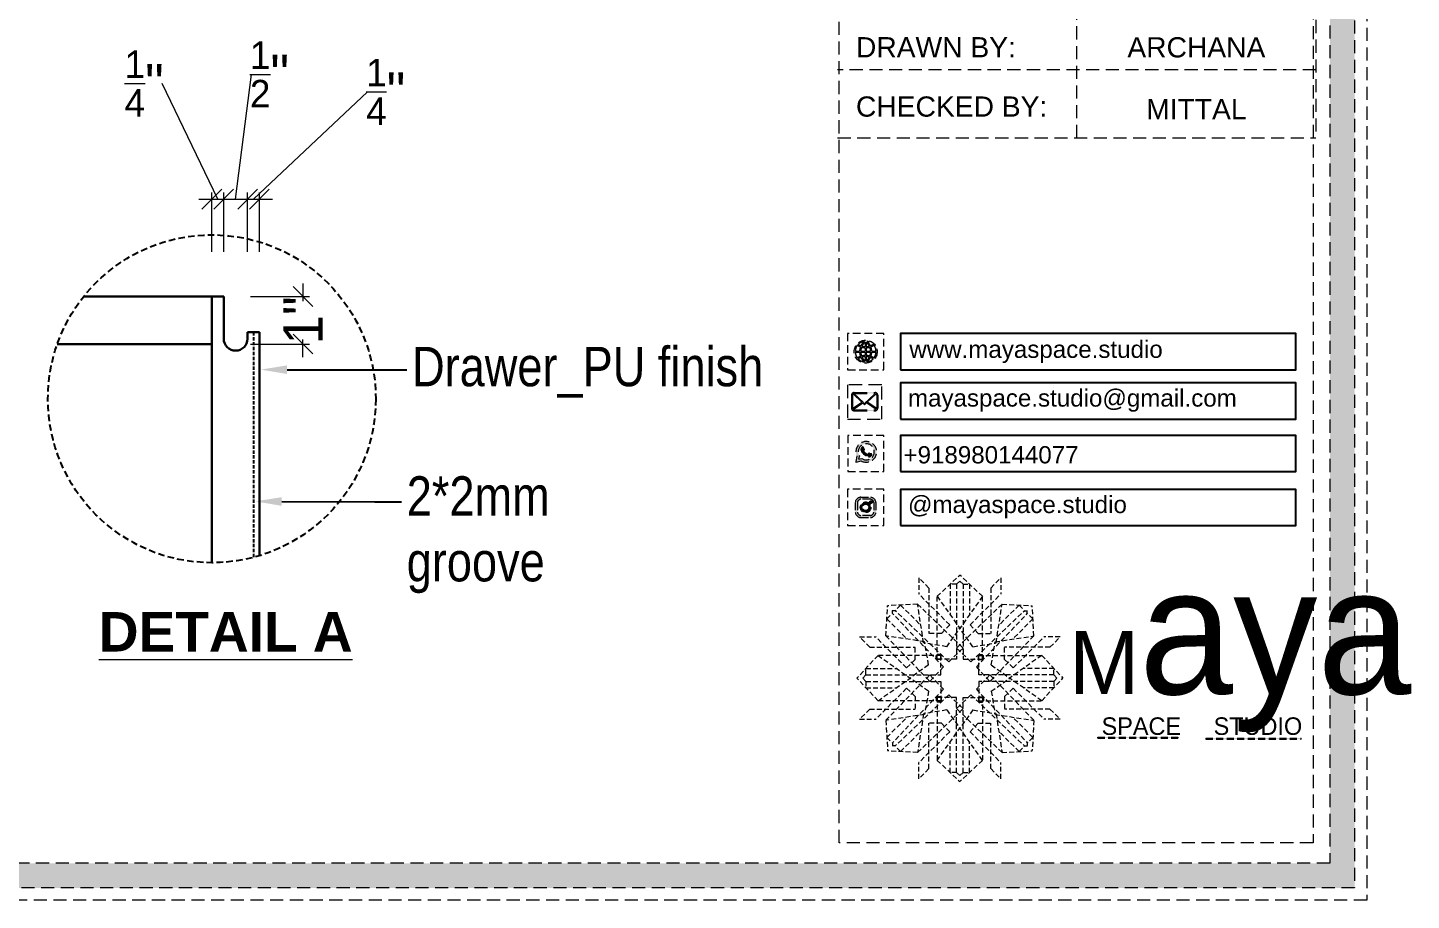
# Model space of a CAD drawing. Header units: millimetres. Extents: x 35877 to 3066687, y -650199 to -40525.
# Drawn here: x 146053.5 to 146158.8, y -180213.9 to -180147.4 of the extents above; entities that cross this region are included whole.
import ezdxf
from ezdxf import colors
from ezdxf.entities.mleader import LeaderData, LeaderLine
from ezdxf.enums import TextEntityAlignment as Align
from ezdxf.math import Vec2, Vec3

# ---------------------------------------------------------------- set-up
doc = ezdxf.new("R2010")
doc.units = ezdxf.units.MM
doc.header["$MEASUREMENT"] = 0
doc.header["$PDMODE"] = 35
for name, pattern in [('00-Floor Plan$0$DASHED', [0.75, 0.5, -0.25]), ('DASHED', [0.75, 0.5, -0.25]), ('DASHEDX2', [1.5, 1, -0.5])]:
    doc.linetypes.add(name, pattern=pattern)
doc.layers.get('Defpoints').update_dxf_attribs({"color": 220})
for name, color, linetype, lineweight in [('DIM.', 250, 'Continuous', 13), ('Dimension', 10, 'DASHEDX2', 20), ('FURNITURE', 32, 'Continuous', 9), ('furniture dimensions', 1, 'DASHED', 0), ('NAME PLATE', 7, 'Continuous', 25), ('Text', 7, 'Continuous', 15), ('wall', 7, 'Continuous', 30)]:
    doc.layers.add(name, color=color, linetype=linetype, lineweight=lineweight)
doc.styles.add('Arial', font='arial.ttf')
doc.styles.add('century g', font='GOTHIC.TTF')
doc.styles.get("Standard").update_dxf_attribs({"font": 'arial.ttf', "height": 6})
doc.styles.add('style4', font='ARIALN.TTF')
doc.dimstyles.new('Archana', dxfattribs={"dimtxt": 2, "dimasz": 0.75, "dimexe": 0.5, "dimexo": 0.5, "dimgap": 0, "dimtad": 0, "dimzin": 0, "dimdsep": 46, "dimlunit": 4, "dimtxsty": 'century g', "dimblk": 'OBLIQUE', "dimcen": 0, "dimdle": 1, "dimclrd": 256, "dimclre": 256, "dimclrt": 256, "dimadec": 0, "dimazin": 0, "dimtfac": 1, "dimtofl": 0, "dimtmove": 1, "dimatfit": 3, "dimfxl": 1, "dimfxlon": 1, "dimtolj": 1, "dimtzin": 0, "dimlwd": -1, "dimlwe": -1, "dimarcsym": 0})

# ---------------------------------------------------------------- blocks, each defined once
blk = doc.blocks.new('FSFSF')
at = {"color": 42, "lineweight": 5, "true_color": 0xe0ac11}
for p, q in [((28603.86, 139.69), (28608.58, 144.08)), ((28613.31, 139.69), (28608.58, 144.08)), ((28600.03, 143.51), (28600.03, 140.16)), ((28602.15, 141.41), (28600.03, 143.51)), ((28602.15, 141.41), (28602.15, 131.95)), ((28607.9, 142.22), (28606.58, 142.22)), ((28606.58, 142.22), (28606.58, 135.84)), ((28607.9, 142.22), (28608.58, 142.85)), ((28607.9, 142.22), (28607.9, 126.58)), ((28609.27, 142.22), (28608.59, 142.85)), ((28609.27, 142.22), (28609.27, 126.58)), ((28609.27, 142.22), (28610.59, 142.22)), ((28610.59, 142.22), (28610.59, 135.84)), ((28615.02, 141.41), (28617.14, 143.51)), ((28615.02, 141.41), (28615.02, 131.95)), ((28617.14, 143.51), (28617.14, 140.16)), ((28606.47, 133.76), (28600.03, 140.16)), ((28603.86, 126.58), (28603.86, 139.69)), ((28603.86, 139.69), (28608.58, 133.02)), ((28613.31, 139.69), (28608.59, 133.02)), ((28610.7, 133.76), (28617.14, 140.16)), ((28613.31, 126.58), (28613.31, 139.69)), ((28593.19, 131.45), (28593.54, 137.71)), ((28593.39, 135), (28594.56, 136.12)), ((28599.8, 138.06), (28593.54, 137.71)), ((28595.12, 136.69), (28594.53, 136.69)), ((28594.56, 136.12), (28594.56, 136.71)), ((28605.17, 124.98), (28594.56, 136.12)), ((28596.24, 137.86), (28595.12, 136.69)), ((28606.27, 126.08), (28595.12, 136.69)), ((28596.24, 137.86), (28600.47, 133.65)), ((28601.03, 130), (28599.8, 138.06)), ((28599.8, 138.05), (28608.58, 129.56)), ((28617.37, 138.05), (28608.59, 129.56)), ((28610.9, 126.08), (28622.05, 136.69)), ((28612.02, 124.98), (28622.62, 136.12)), ((28616.14, 130), (28617.37, 138.06)), ((28620.93, 137.86), (28616.7, 133.65)), ((28617.37, 138.06), (28623.63, 137.71)), ((28620.93, 137.86), (28622.05, 136.69)), ((28622.05, 136.69), (28622.64, 136.69)), ((28622.62, 136.12), (28622.62, 136.71)), ((28623.8, 135), (28622.62, 136.12)), ((28624, 131.45), (28623.65, 137.71)), ((28593.39, 135), (28597.6, 130.78)), ((28606.47, 133.76), (28604.75, 131.95)), ((28605.86, 129.18), (28608.58, 133.02)), ((28611.31, 129.18), (28608.59, 133.02)), ((28610.7, 133.76), (28612.42, 131.95)), ((28623.8, 135), (28619.59, 130.78)), ((28587.73, 131.22), (28591.08, 131.22)), ((28589.84, 129.1), (28587.73, 131.22)), ((28597.49, 124.78), (28591.08, 131.22)), ((28593.19, 131.45), (28601.69, 122.67)), ((28601.25, 130.22), (28593.19, 131.45)), ((28605.86, 129.18), (28601.03, 130)), ((28602.07, 125.39), (28601.25, 130.22)), ((28604.75, 131.95), (28602.15, 131.95)), ((28611.31, 129.18), (28616.14, 130)), ((28612.42, 131.95), (28615.02, 131.95)), ((28615.12, 125.39), (28615.94, 130.22)), ((28623.99, 131.45), (28615.5, 122.67)), ((28615.94, 130.22), (28624, 131.45)), ((28619.7, 124.78), (28626.1, 131.22)), ((28629.45, 131.22), (28626.1, 131.22)), ((28627.34, 129.1), (28629.45, 131.22)), ((28591.56, 127.39), (28587.17, 122.66)), ((28589.84, 129.1), (28599.29, 129.1)), ((28604.66, 127.39), (28591.56, 127.39)), ((28591.56, 127.39), (28598.23, 122.67)), ((28599.29, 126.5), (28599.29, 129.1)), ((28603.68, 126.54), (28603.68, 127.39)), ((28604.71, 127.57), (28603.86, 127.57)), ((28604.66, 123.35), (28604.66, 127.39)), ((28604.7, 126.58), (28604.71, 127.57)), ((28606.27, 126.08), (28608.58, 128.27)), ((28607.9, 128.92), (28608.58, 129.56)), ((28607.9, 128.92), (28608.58, 128.27)), ((28609.27, 128.92), (28608.59, 129.56)), ((28609.27, 128.92), (28608.59, 128.27)), ((28610.9, 126.08), (28608.59, 128.27)), ((28612.46, 126.58), (28612.46, 127.57)), ((28612.46, 127.57), (28613.31, 127.57)), ((28612.52, 123.35), (28612.52, 127.39)), ((28612.52, 127.39), (28625.63, 127.39)), ((28613.51, 126.54), (28613.51, 127.39)), ((28627.34, 129.1), (28617.89, 129.1)), ((28617.89, 126.5), (28617.89, 129.1)), ((28625.63, 127.39), (28618.96, 122.67)), ((28625.63, 127.39), (28630.02, 122.66)), ((28589.03, 123.35), (28589.03, 124.67)), ((28589.03, 124.67), (28595.4, 124.67)), ((28597.49, 124.78), (28599.29, 126.5)), ((28602.07, 125.39), (28598.23, 122.67)), ((28605.17, 124.98), (28602.97, 122.67)), ((28604.66, 126.54), (28603.68, 126.54)), ((28607.9, 126.58), (28603.86, 126.58)), ((28609.27, 126.58), (28613.31, 126.58)), ((28612.02, 124.98), (28614.21, 122.67)), ((28612.52, 126.54), (28613.51, 126.54)), ((28615.12, 125.39), (28618.96, 122.67)), ((28619.7, 124.78), (28617.89, 126.5)), ((28628.16, 124.67), (28621.78, 124.67)), ((28628.16, 123.35), (28628.16, 124.67)), ((28591.56, 117.94), (28587.17, 122.66)), ((28589.03, 123.35), (28588.4, 122.67)), ((28589.03, 121.98), (28588.4, 122.65)), ((28589.03, 123.35), (28604.66, 123.35)), ((28589.03, 121.98), (28604.66, 121.98)), ((28589.03, 121.98), (28589.03, 120.66)), ((28591.56, 117.94), (28598.23, 122.65)), ((28593.19, 113.88), (28601.69, 122.65)), ((28602.07, 119.94), (28598.23, 122.65)), ((28602.33, 123.35), (28601.69, 122.67)), ((28602.33, 121.98), (28601.69, 122.65)), ((28602.33, 123.35), (28602.97, 122.67)), ((28602.33, 121.98), (28602.97, 122.65)), ((28605.17, 120.35), (28602.97, 122.65)), ((28604.66, 121.98), (28604.66, 117.94)), ((28612.02, 120.35), (28614.21, 122.65)), ((28628.16, 123.35), (28612.52, 123.35)), ((28612.52, 121.98), (28612.52, 117.94)), ((28628.16, 121.98), (28612.52, 121.98)), ((28614.85, 123.35), (28614.21, 122.67)), ((28614.85, 121.98), (28614.21, 122.65)), ((28614.85, 123.35), (28615.5, 122.67)), ((28614.85, 121.98), (28615.5, 122.65)), ((28615.12, 119.94), (28618.96, 122.65)), ((28623.99, 113.88), (28615.5, 122.65)), ((28625.63, 117.94), (28618.96, 122.65)), ((28625.63, 117.94), (28630.02, 122.66)), ((28628.16, 123.35), (28628.78, 122.67)), ((28628.16, 121.98), (28628.78, 122.65)), ((28628.16, 121.98), (28628.16, 120.66)), ((28589.03, 120.66), (28595.4, 120.66)), ((28597.49, 120.54), (28591.08, 114.11)), ((28605.17, 120.35), (28594.56, 109.2)), ((28606.27, 119.15), (28595.12, 108.54)), ((28597.49, 120.54), (28599.29, 118.83)), ((28599.29, 118.83), (28599.29, 116.23)), ((28602.07, 119.94), (28601.25, 115.1)), ((28604.66, 118.78), (28603.68, 118.78)), ((28603.68, 118.78), (28603.68, 117.94)), ((28607.9, 118.65), (28603.86, 118.65)), ((28603.86, 118.65), (28603.86, 105.54)), ((28604.7, 118.65), (28604.71, 117.66)), ((28606.27, 119.15), (28608.58, 116.96)), ((28607.9, 103.01), (28607.9, 118.65)), ((28610.9, 119.15), (28608.59, 116.96)), ((28609.27, 118.65), (28613.31, 118.65)), ((28609.27, 103.01), (28609.27, 118.65)), ((28610.9, 119.15), (28622.05, 108.54)), ((28612.02, 120.35), (28622.62, 109.2)), ((28612.46, 118.65), (28612.46, 117.66)), ((28612.52, 118.78), (28613.51, 118.78)), ((28613.31, 118.65), (28613.31, 105.54)), ((28613.51, 118.78), (28613.51, 117.94)), ((28615.12, 119.94), (28615.94, 115.1)), ((28619.7, 120.54), (28617.89, 118.83)), ((28617.89, 118.83), (28617.89, 116.23)), ((28619.7, 120.54), (28626.1, 114.11)), ((28628.16, 120.66), (28621.78, 120.66)), ((28589.84, 116.23), (28587.73, 114.11)), ((28589.84, 116.23), (28599.29, 116.23)), ((28604.66, 117.94), (28591.56, 117.94)), ((28599.8, 107.17), (28608.58, 115.67)), ((28601.03, 115.23), (28599.8, 107.17)), ((28605.86, 116.05), (28601.03, 115.23)), ((28604.71, 117.66), (28603.86, 117.66)), ((28605.86, 116.05), (28608.58, 112.21)), ((28607.9, 116.31), (28608.58, 116.96)), ((28607.9, 116.31), (28608.58, 115.67)), ((28609.27, 116.31), (28608.59, 116.96)), ((28609.27, 116.31), (28608.59, 115.67)), ((28611.31, 116.05), (28608.59, 112.21)), ((28617.37, 107.17), (28608.59, 115.67)), ((28611.31, 116.05), (28616.14, 115.23)), ((28612.46, 117.66), (28613.31, 117.66)), ((28612.52, 117.94), (28625.63, 117.94)), ((28616.14, 115.23), (28617.37, 107.17)), ((28627.34, 116.23), (28617.89, 116.23)), ((28627.34, 116.23), (28629.45, 114.11)), ((28587.73, 114.11), (28591.08, 114.11)), ((28601.25, 115.1), (28593.19, 113.87)), ((28593.19, 113.87), (28593.54, 107.62)), ((28593.39, 110.32), (28597.6, 114.55)), ((28602.15, 103.82), (28602.15, 113.27)), ((28604.75, 113.27), (28602.15, 113.27)), ((28606.47, 111.47), (28604.75, 113.27)), ((28610.7, 111.47), (28612.42, 113.27)), ((28612.42, 113.27), (28615.02, 113.27)), ((28615.02, 103.82), (28615.02, 113.27)), ((28615.94, 115.1), (28624, 113.87)), ((28623.8, 110.32), (28619.59, 114.55)), ((28624, 113.87), (28623.65, 107.62)), ((28629.45, 114.11), (28626.1, 114.11)), ((28593.39, 110.32), (28594.56, 109.2)), ((28596.24, 107.37), (28600.47, 111.58)), ((28606.47, 111.47), (28600.03, 105.07)), ((28603.86, 105.54), (28608.58, 112.21)), ((28613.31, 105.54), (28608.59, 112.21)), ((28610.7, 111.47), (28617.14, 105.07)), ((28620.93, 107.37), (28616.7, 111.58)), ((28623.8, 110.32), (28622.62, 109.2)), ((28599.8, 107.17), (28593.54, 107.52)), ((28595.12, 108.54), (28594.53, 108.54)), ((28594.56, 109.2), (28594.56, 108.61)), ((28596.24, 107.37), (28595.12, 108.54)), ((28606.58, 103.01), (28606.58, 109.38)), ((28610.59, 103.01), (28610.59, 109.38)), ((28617.37, 107.17), (28623.63, 107.52)), ((28620.93, 107.37), (28622.05, 108.54)), ((28622.05, 108.54), (28622.64, 108.54)), ((28622.62, 109.2), (28622.62, 108.61)), ((28600.03, 101.71), (28600.03, 105.07)), ((28602.15, 103.82), (28600.03, 101.71)), ((28603.86, 105.54), (28608.58, 101.15)), ((28613.31, 105.54), (28608.58, 101.15)), ((28615.02, 103.82), (28617.14, 101.71)), ((28617.14, 101.71), (28617.14, 105.07)), ((28607.9, 103.01), (28606.58, 103.01)), ((28607.9, 103.01), (28608.58, 102.38)), ((28609.27, 103.01), (28608.59, 102.38)), ((28609.27, 103.01), (28610.59, 103.01))]:
    blk.add_line(p, q, dxfattribs=at)
blk = doc.blocks.new('hgwg')
at = {"layer": 'Dimension', "true_color": 0xd39e00}
h = blk.add_hatch(color=42, dxfattribs=at)
h.dxf.hatch_style = 1
h.paths.add_polyline_path([(27505.71, 45.05), (27494.27, 45.05), (27494.27, 44.9), (27505.71, 44.9)])
h = blk.add_hatch(color=42, dxfattribs=at)
h.dxf.hatch_style = 1
h.paths.add_polyline_path([(27523.3, 44.9), (27509.68, 44.9), (27509.68, 44.75), (27523.3, 44.75)])
at = {"layer": 'Dimension', "color": 42, "true_color": 0xd39e00}
for p, q in [((27494.27, 45.05), (27505.71, 45.05)), ((27494.27, 44.9), (27494.27, 45.05)), ((27494.27, 44.9), (27505.71, 44.9)), ((27505.71, 45.05), (27505.71, 44.9)), ((27509.68, 44.9), (27523.3, 44.9)), ((27509.68, 44.9), (27509.68, 44.75)), ((27509.68, 44.75), (27523.3, 44.75)), ((27523.3, 44.75), (27523.3, 44.9))]:
    blk.add_line(p, q, dxfattribs=at)
at = {"layer": 'Dimension', "color": 42, "true_color": 0xd39e00, "attachment_point": 1}
for s, width, insert, char_height in [('{\\fCinzel|b0|i0|c0|p2;\\H1.5x;M\\fAmsterdam One|b0|i0|c0|p2;\\H2x;aya}', 85.3277, (27490.17, 69.17), 6), ('{\\fCinzel|b0|i0|c0|p0;SPACE     STUDIO}', 66.129, (27494.83, 47.86), 2.5)]:
    blk.add_mtext_dynamic_manual_height_columns(s, width=width, gutter_width=30, heights=[0], dxfattribs=dict(at, insert=insert, char_height=char_height))
blk = doc.blocks.new('QEGW4TG')
at = {"layer": 'Dimension', "true_color": 0x000000}
h = blk.add_hatch(color=18, dxfattribs=at)
h.dxf.hatch_style = 1
h.paths.add_polyline_path([(2.69, 1.93, 0.170513), (2.95, 1.97, 0.190337), (3.11, 2.18, 0.316231), (3.07, 2.28), (2.79, 2.37, 0.273721), (2.69, 2.34, 0.040749), (2.63, 2.27, -0.441282), (2.53, 2.25, -0.11828), (2.06, 2.64, -0.441282), (2.07, 2.74, 0.040749), (2.13, 2.81, 0.290083), (2.14, 2.92), (2.01, 3.18, 0.316231), (1.91, 3.2, 0.190337), (1.73, 3, 0.170513), (1.72, 2.74, 0.252784)], flags=0)
h.paths.add_polyline_path([(1.19, 1.98), (1.03, 1.3, 0.550912), (1.11, 1.23), (1.75, 1.39, 6.344125)])
h.paths.add_polyline_path([(1.81, 1.7), (1.4, 1.6), (1.5, 2.03, -9.071339)], flags=16)
h.paths.add_polyline_path([(3.11, 2.16, -0.17811), (2.95, 1.97, -0.170513), (2.69, 1.93, -0.252784), (1.72, 2.74, -0.170513), (1.73, 3, -0.17811), (1.89, 3.19, -0.370089), (2.01, 3.18), (2.14, 2.92, -0.307185), (2.13, 2.8, -0.041087), (2.06, 2.73, 0.321676), (2.05, 2.65, 0.126524), (2.55, 2.24, 0.312216), (2.62, 2.26, -0.041087), (2.68, 2.34, -0.290673), (2.79, 2.37), (3.07, 2.28, -0.370089)], flags=0)
h = blk.add_hatch(color=18, dxfattribs=at)
h.dxf.hatch_style = 1
h.paths.add_polyline_path([(2.79, 2.37, 0.273721), (2.69, 2.34, 0.040749), (2.63, 2.27, -0.441282), (2.53, 2.25, -0.11828), (2.06, 2.64, -0.441282), (2.07, 2.74, 0.040749), (2.13, 2.81, 0.290083), (2.14, 2.92), (2.01, 3.18, 0.316231), (1.91, 3.2, 0.190337), (1.73, 3, 0.170513), (1.72, 2.74, 0.252784), (2.69, 1.93, 0.170513), (2.95, 1.97, 0.190337), (3.11, 2.18, 0.316231), (3.07, 2.28)])
for p, q in [((1.19, 1.98), (1.03, 1.3)), ((1.5, 2.03), (1.4, 1.6)), ((2.01, 3.18), (2.14, 2.92)), ((3.07, 2.28), (2.8, 2.36)), ((1.1, 1.23), (1.75, 1.39)), ((1.4, 1.6), (1.81, 1.7))]:
    blk.add_line(p, q)
blk.add_lwpolyline([(0, 0), (4.68, 0), (4.68, 4.68), (0, 4.68)], close=True)
for centre, radius, start, end in [((2.39, 2.56), 1.34, 241.4727, 205.6422), ((2.39, 2.56), 1.04, 235.9962, 210.8333), ((2.09, 2.87), 0.39, 159.7007, 198.4072), ((2.96, 3.23), 1.33, 201.4218, 258.1669), ((2.07, 2.87), 0.364, 118.9685, 159.3648), ((1.94, 3.12), 0.0896, 41.8985, 123.1344), ((2.11, 2.68), 0.066, 135.9932, 224.8892), ((1.67, 3.16), 0.586, 312.4617, 321.8728), ((3.12, 3.42), 1.31, 216.5455, 243.5279), ((2.05, 2.87), 0.104, 320.3924, 28.6971), ((2.57, 2.3), 0.066, 234.2482, 323.1441), ((3.11, 1.94), 0.586, 137.2645, 146.6756), ((2.76, 2.27), 0.104, 70.4402, 138.745), ((2.75, 2.31), 0.39, 260.7301, 299.4366), ((2.76, 2.29), 0.364, 299.7725, 340.1688), ((3.03, 2.2), 0.0896, 336.0029, 57.2388), ((1.09, 1.29), 0.0598, 164.8483, 282.1458)]:
    blk.add_arc(centre, radius, start, end)
blk = doc.blocks.new('ASGERG')
at = {"layer": 'Dimension', "true_color": 0x000000}
h = blk.add_hatch(color=18, dxfattribs=at)
h.dxf.hatch_style = 1
h.paths.add_polyline_path([(0.99, 1.7, 0.353872), (1.69, 1.03), (2.96, 1.03, 0.353872), (3.66, 1.7), (3.66, 2.99, 0.353872), (2.96, 3.67), (1.69, 3.67, 0.353872), (0.99, 2.99)])
h.paths.add_polyline_path([(1.27, 2.97, -0.353872), (1.72, 3.4), (2.94, 3.4, -0.353872), (3.38, 2.97), (3.38, 1.72, -0.353872), (2.94, 1.3), (1.72, 1.3, -0.353872), (1.27, 1.72)], flags=16)
h.paths.add_polyline_path([(3.02, 2.35, -1), (1.64, 2.35, -1)], flags=0)
h.paths.add_polyline_path([(2.74, 2.35, -1), (1.92, 2.35, -1)], flags=0)
h.paths.add_polyline_path([(2.86, 3.02, -1), (3.19, 3.02, -1)], flags=0)
h.paths.add_polyline_path([(1.64, 2.35, 1), (3.02, 2.35, 1)], flags=0)
h = blk.add_hatch(color=18, dxfattribs=at)
h.dxf.hatch_style = 1
h.paths.add_polyline_path([(1.64, 2.35, 1), (3.02, 2.35, 1)])
h.paths.add_polyline_path([(2.74, 2.35, -1), (1.92, 2.35, -1)], flags=16)
h = blk.add_hatch(color=18, dxfattribs=at)
h.dxf.hatch_style = 1
h.paths.add_polyline_path([(3.19, 3.02, 1), (2.86, 3.02, 1)])
for p, q in [((1.69, 3.67), (2.96, 3.67)), ((0.99, 2.99), (0.99, 1.7)), ((1.27, 2.97), (1.27, 1.72)), ((2.94, 3.4), (1.72, 3.4)), ((3.38, 2.97), (3.38, 1.72)), ((3.66, 2.99), (3.66, 1.7)), ((1.69, 1.03), (2.96, 1.03)), ((2.94, 1.3), (1.72, 1.3))]:
    blk.add_line(p, q)
blk.add_lwpolyline([(0, 0), (4.68, 0), (4.68, 4.68), (0, 4.68)], close=True)
for centre, radius in [((2.33, 2.35), 0.694), ((2.33, 2.35), 0.414), ((3.02, 3.02), 0.168)]:
    blk.add_circle(centre, radius)
for centre, radius, start, end in [((1.76, 2.89), 0.778, 94.8631, 172.8127), ((2.89, 2.89), 0.778, 7.1873, 85.1369), ((1.76, 2.91), 0.491, 94.8631, 172.8127), ((2.9, 2.91), 0.491, 7.1873, 85.1369), ((1.76, 1.8), 0.778, 187.1873, 265.1369), ((1.76, 1.78), 0.491, 187.1873, 265.1369), ((2.9, 1.78), 0.491, 274.8631, 352.8127), ((2.89, 1.8), 0.778, 274.8631, 352.8127)]:
    blk.add_arc(centre, radius, start, end)
blk = doc.blocks.new('DTGWEGEARG')
at = {"layer": 'Dimension', "true_color": 0x000000}
h = blk.add_hatch(color=18, dxfattribs=at)
h.dxf.hatch_style = 1
h.paths.add_polyline_path([(3.83, 2.34, 1), (0.85, 2.34, 1)])
h.paths.add_polyline_path([(2.51, 1.01, 0.105795), (2.96, 1.58, -0.055205), (3.3, 1.41, -0.169822)], flags=16)
h.paths.add_polyline_path([(2.41, 1.12), (2.41, 1.69, -0.058279), (2.81, 1.63, -0.103353)], flags=16)
h.paths.add_polyline_path([(2.26, 1.13, -0.101741), (1.87, 1.63, -0.057171), (2.26, 1.69)], flags=16)
h.paths.add_polyline_path([(2.17, 1.01, -0.169822), (1.38, 1.41, -0.055205), (1.72, 1.58, 0.105795)], flags=16)
h.paths.add_polyline_path([(3.02, 1.72, 0.081336), (3.13, 2.27), (3.68, 2.27, -0.152069), (3.4, 1.52, 0.05687)], flags=16)
h.paths.add_polyline_path([(2.87, 1.77, 0.061945), (2.41, 1.84), (2.41, 2.27), (2.98, 2.27, -0.081344)], flags=16)
h.paths.add_polyline_path([(2.26, 1.84, 0.060923), (1.8, 1.77, -0.081344), (1.7, 2.27), (2.26, 2.27)], flags=16)
h.paths.add_polyline_path([(1.66, 1.72, 0.05687), (1.28, 1.52, -0.152069), (1, 2.27), (1.55, 2.27, 0.081336)], flags=16)
h.paths.add_polyline_path([(2.41, 2.42), (2.41, 2.83, 0.061945), (2.87, 2.91, -0.080009), (2.98, 2.42)], flags=16)
h.paths.add_polyline_path([(3.13, 2.42, 0.080116), (3.02, 2.96, 0.05687), (3.4, 3.16, 0.028258), (3.3, 3.27, -0.055205), (2.96, 3.1, 0.105795), (2.51, 3.67, -0.36029), (3.68, 2.42)], flags=16)
h.paths.add_polyline_path([(2.26, 2.42), (1.7, 2.42, -0.080009), (1.8, 2.91, 0.060923), (2.26, 2.84)], flags=16)
h.paths.add_polyline_path([(1.55, 2.42), (1, 2.42, -0.150466), (1.28, 3.16, 0.05687), (1.66, 2.96, 0.080116)], flags=16)
h.paths.add_polyline_path([(2.41, 2.98), (2.41, 3.56, -0.103353), (2.81, 3.05, -0.058279)], flags=16)
h.paths.add_polyline_path([(2.26, 2.99, -0.057171), (1.87, 3.05, -0.101741), (2.26, 3.55)], flags=16)
h.paths.add_polyline_path([(1.72, 3.1, -0.055205), (1.38, 3.27, -0.169822), (2.17, 3.67, 0.105795)], flags=16)
blk.add_lwpolyline([(0, 0), (4.68, 0), (4.68, 4.68), (0, 4.68)], close=True)
at = {"layer": 'Dimension', "color": 18, "true_color": 0x000000}
for p, q in [((1, 2.42), (1.55, 2.42)), ((1, 2.27), (1.55, 2.27)), ((1.7, 2.42), (2.26, 2.42)), ((1.7, 2.27), (2.26, 2.27)), ((2.26, 3.55), (2.26, 2.99)), ((2.26, 2.84), (2.26, 2.42)), ((2.26, 2.27), (2.26, 1.84)), ((2.41, 3.56), (2.41, 2.98)), ((2.41, 2.83), (2.41, 2.42)), ((2.41, 2.42), (2.98, 2.42)), ((2.41, 2.27), (2.98, 2.27)), ((2.41, 2.27), (2.41, 1.84)), ((3.13, 2.42), (3.68, 2.42)), ((3.13, 2.27), (3.68, 2.27)), ((2.26, 1.69), (2.26, 1.13)), ((2.41, 1.69), (2.41, 1.12))]:
    blk.add_line(p, q, dxfattribs=at)
blk.add_circle((2.34, 2.34), 1.49, dxfattribs=at)
for centre, radius, start, end in [((2.34, 2.34), 1.34, 97.3549, 135.9073), ((3.28, 2.34), 1.73, 129.9301, 154.0867), ((2.34, 2.34), 1.34, 3.3907, 82.6451), ((1.4, 2.34), 1.73, 25.9133, 50.0699), ((2.34, 2.34), 1.34, 142.3819, 176.6093), ((2.34, 2.34), 1.34, 183.0315, 217.6181), ((2.34, 4.74), 1.9, 236.1399, 249.1595), ((2.34, 4.74), 1.75, 236.7417, 249.3811), ((3.28, 2.34), 1.73, 159.0567, 177.3789), ((3.28, 2.34), 1.73, 182.3435, 200.9433), ((3.28, 2.34), 1.58, 158.8325, 177.1302), ((3.28, 2.34), 1.58, 182.5658, 201.1675), ((2.34, 4.74), 1.9, 253.6799, 267.6253), ((2.34, -0.06), 1.9, 92.3747, 106.3201), ((3.28, 2.34), 1.58, 130.1073, 153.3446), ((2.34, 4.74), 1.75, 254.3336, 267.422), ((1.4, 2.34), 1.58, 26.6554, 50.2584), ((2.34, 4.74), 1.75, 272.3248, 285.6664), ((2.34, 4.74), 1.9, 272.1415, 286.3201), ((2.34, -0.06), 1.9, 73.6799, 87.8585), ((1.4, 2.34), 1.58, 2.8698, 21.1675), ((1.4, 2.34), 1.58, 338.8325, 357.4342), ((2.34, 4.74), 1.75, 290.6189, 303.2583), ((2.34, 4.74), 1.9, 290.8405, 303.8601), ((1.4, 2.34), 1.73, 2.6211, 20.9433), ((1.4, 2.34), 1.73, 339.0567, 357.6565), ((2.34, 2.34), 1.34, 322.3819, 356.9685), ((2.34, -0.06), 1.9, 110.8405, 123.8601), ((2.34, -0.06), 1.75, 110.6189, 123.2583), ((2.34, 2.34), 1.34, 224.0927, 262.6451), ((3.28, 2.34), 1.73, 205.9133, 230.0699), ((2.34, -0.06), 1.75, 92.578, 105.6664), ((3.28, 2.34), 1.58, 206.6554, 229.8927), ((2.34, -0.06), 1.75, 74.3336, 87.6752), ((1.4, 2.34), 1.58, 309.7416, 333.3446), ((1.4, 2.34), 1.73, 309.9301, 334.0867), ((2.34, 2.34), 1.34, 277.3549, 315.9073), ((2.34, -0.06), 1.75, 56.7417, 69.3811), ((2.34, -0.06), 1.9, 56.1399, 69.1595)]:
    blk.add_arc(centre, radius, start, end, dxfattribs=at)
blk = doc.blocks.new('_Oblique')
at = {"layer": 'wall', "color": 0, "lineweight": -2}
blk.add_line((-0.5, -0.5), (0.5, 0.5), dxfattribs=at)
blk = doc.blocks.new('*D710')
at = {"layer": 'Defpoints', "color": 0, "linetype": 'Continuous', "lineweight": 0, "transparency": 16777216}
for p in [(146067.49, -180167.9), (146069.3, -180171.52), (146074.43, -180171.52)]:
    blk.add_point(p, dxfattribs=at)
at = {"layer": 'furniture dimensions', "color": 5, "linetype": 'Continuous', "transparency": 16777216}
for p, q in [((146074.43, -180166.9), (146074.43, -180168.25)), ((146070.43, -180171.52), (146074.93, -180171.52)), ((146074.43, -180172.52), (146074.43, -180171.17))]:
    blk.add_line(p, q, dxfattribs=at)
at = {"layer": 'furniture dimensions', "color": 5, "linetype": 'ByBlock', "transparency": 16777216}
blk.add_line((146070.43, -180167.9), (146074.93, -180167.9), dxfattribs=at)
at = {"layer": 'furniture dimensions', "color": 5, "linetype": 'Continuous', "transparency": 16777216, "xscale": 1.5, "yscale": 1.5, "zscale": 1.5}
for p, rotation in [((146074.43, -180167.9), 90), ((146074.43, -180171.52), 270)]:
    blk.add_blockref('_Oblique', p, dxfattribs=dict(at, rotation=rotation))
at = {"layer": 'furniture dimensions', "linetype": 'Continuous', "lineweight": 0, "transparency": 16777216, "insert": (146074.43, -180169.71), "char_height": 3, "attachment_point": 5, "rotation": 90, "style": 'century g'}
blk.add_mtext('\\A1;1"', dxfattribs=at)
blk = doc.blocks.new('*D711')
at = {"layer": 'Defpoints', "color": 0, "linetype": 'Continuous', "lineweight": 0, "transparency": 16777216}
for p in [(146068.4, -180160.49), (146067.49, -180167.9), (146068.4, -180167.9)]:
    blk.add_point(p, dxfattribs=at)
at = {"layer": 'furniture dimensions', "color": 5, "linetype": 'Continuous', "transparency": 16777216}
for p, q in [((146067.94, -180160.49), (146063.72, -180151.69)), ((146068.4, -180164.49), (146068.4, -180159.99)), ((146066.49, -180160.49), (146069.4, -180160.49))]:
    blk.add_line(p, q, dxfattribs=at)
at = {"layer": 'furniture dimensions', "color": 5, "linetype": 'ByBlock', "transparency": 16777216}
blk.add_line((146067.49, -180164.49), (146067.49, -180159.99), dxfattribs=at)
at = {"layer": 'furniture dimensions', "color": 5, "linetype": 'Continuous', "transparency": 16777216, "xscale": 1.5, "yscale": 1.5, "zscale": 1.5, "rotation": 180}
blk.add_blockref('_Oblique', (146067.49, -180160.49), dxfattribs=at)
at = {"layer": 'furniture dimensions', "color": 5, "linetype": 'Continuous', "transparency": 16777216, "xscale": 1.5, "yscale": 1.5, "zscale": 1.5}
blk.add_blockref('_Oblique', (146068.4, -180160.49), dxfattribs=at)
at = {"layer": 'furniture dimensions', "linetype": 'Continuous', "lineweight": 0, "transparency": 16777216, "insert": (146062.34, -180151.69), "char_height": 3, "attachment_point": 5, "style": 'century g'}
blk.add_mtext('\\A1;{\\H0.7x;\\S1/4;}"', dxfattribs=at)
blk = doc.blocks.new('*D712')
at = {"layer": 'Defpoints', "color": 0, "linetype": 'Continuous', "lineweight": 0, "transparency": 16777216}
for p in [(146070.21, -180160.49), (146068.4, -180167.9), (146070.21, -180170.61)]:
    blk.add_point(p, dxfattribs=at)
at = {"layer": 'furniture dimensions', "color": 5, "linetype": 'Continuous', "transparency": 16777216}
for p, q in [((146069.3, -180160.49), (146070.52, -180150.99)), ((146070.21, -180164.49), (146070.21, -180159.99)), ((146067.4, -180160.49), (146071.21, -180160.49))]:
    blk.add_line(p, q, dxfattribs=at)
at = {"layer": 'furniture dimensions', "color": 5, "linetype": 'ByBlock', "transparency": 16777216}
blk.add_line((146068.4, -180164.49), (146068.4, -180159.99), dxfattribs=at)
at = {"layer": 'furniture dimensions', "color": 5, "linetype": 'Continuous', "transparency": 16777216, "xscale": 1.5, "yscale": 1.5, "zscale": 1.5, "rotation": 180}
blk.add_blockref('_Oblique', (146068.4, -180160.49), dxfattribs=at)
at = {"layer": 'furniture dimensions', "color": 5, "linetype": 'Continuous', "transparency": 16777216, "xscale": 1.5, "yscale": 1.5, "zscale": 1.5}
blk.add_blockref('_Oblique', (146070.21, -180160.49), dxfattribs=at)
at = {"layer": 'furniture dimensions', "linetype": 'Continuous', "lineweight": 0, "transparency": 16777216, "insert": (146071.88, -180150.99), "char_height": 3, "attachment_point": 5, "style": 'century g'}
blk.add_mtext('\\A1;{\\H0.7x;\\S1/2;}"', dxfattribs=at)
blk = doc.blocks.new('*D713')
at = {"layer": 'Defpoints', "color": 0, "linetype": 'Continuous', "lineweight": 0, "transparency": 16777216}
for p in [(146071.11, -180160.49), (146070.21, -180170.61), (146071.11, -180170.61)]:
    blk.add_point(p, dxfattribs=at)
at = {"layer": 'furniture dimensions', "color": 5, "linetype": 'Continuous', "transparency": 16777216}
for p, q in [((146070.66, -180160.49), (146079.35, -180152.33)), ((146071.11, -180164.49), (146071.11, -180159.99)), ((146069.21, -180160.49), (146072.11, -180160.49))]:
    blk.add_line(p, q, dxfattribs=at)
at = {"layer": 'furniture dimensions', "color": 5, "linetype": 'ByBlock', "transparency": 16777216}
blk.add_line((146070.21, -180164.49), (146070.21, -180159.99), dxfattribs=at)
at = {"layer": 'furniture dimensions', "color": 5, "linetype": 'Continuous', "transparency": 16777216, "xscale": 1.5, "yscale": 1.5, "zscale": 1.5, "rotation": 180}
blk.add_blockref('_Oblique', (146070.21, -180160.49), dxfattribs=at)
at = {"layer": 'furniture dimensions', "color": 5, "linetype": 'Continuous', "transparency": 16777216, "xscale": 1.5, "yscale": 1.5, "zscale": 1.5}
blk.add_blockref('_Oblique', (146071.11, -180160.49), dxfattribs=at)
at = {"layer": 'furniture dimensions', "linetype": 'Continuous', "lineweight": 0, "transparency": 16777216, "insert": (146080.73, -180152.33), "char_height": 3, "attachment_point": 5, "style": 'century g'}
blk.add_mtext('\\A1;{\\H0.7x;\\S1/4;}"', dxfattribs=at)

msp = doc.modelspace()

# ---------------------------------------------------------------- hatches: boundary and pattern name
at = {"layer": 'Dimension', "true_color": 0xd39e00, "transparency": 33554687}
h = msp.add_hatch(color=42, dxfattribs=at)
h.paths.add_polyline_path([(145885.9207, -180212.9217), (146154.4882, -180212.9217), (146154.4882, -180023.8837), (145885.9207, -180023.8837)])
h.paths.add_polyline_path([(145887.8056, -180211.0369), (146152.6034, -180211.0369), (146152.6034, -180025.7685), (145887.8056, -180025.7685)], flags=16)
at = {"layer": 'Dimension', "true_color": 0x000000, "transparency": 33554687}
h = msp.add_hatch(color=18, dxfattribs=at)
h.dxf.hatch_style = 1
h.paths.add_polyline_path([(146117.9806, -180176.6058, 0.41421356), (146118.1807, -180176.4057), (146118.1807, -180175.405, 0.41421356), (146117.9806, -180175.2049), (146116.3906, -180175.2049, 0.41421356), (146116.1905, -180175.405), (146116.1905, -180176.4057, 0.41421356), (146116.3906, -180176.6058)])
h.paths.add_polyline_path([(146117.3332, -180176.0029), (146118.069, -180176.4941, -0.19891237), (146117.9806, -180176.5307), (146116.3906, -180176.5307, -0.19891237), (146116.3022, -180176.4941), (146117.038, -180176.0029), (146117.1856, -180176.141)], flags=16)
h.paths.add_polyline_path([(146117.1856, -180176.0382), (146116.3763, -180175.2808, -0.02878333), (146116.3906, -180175.28), (146117.9806, -180175.28, -0.02878333), (146117.995, -180175.2808)], flags=16)
h.paths.add_polyline_path([(146117.3895, -180175.9502), (146118.0678, -180175.3154, -0.20248192), (146118.1057, -180175.405), (146118.1057, -180176.4057, -0.04307597), (146118.1038, -180176.4271)], flags=16)
h.paths.add_polyline_path([(146116.9817, -180175.9502), (146116.2674, -180176.4271, -0.04307597), (146116.2656, -180176.4057), (146116.2656, -180175.405, -0.20248192), (146116.3034, -180175.3154)], flags=16)

# ---------------------------------------------------------------- linework, layer by layer
at = {"color": 18, "true_color": 0x000000, "transparency": 33554687, "elevation": 3.8311}
for points in [[(146119.9121, -180173.4713), (146150.0048, -180173.4713), (146150.0048, -180170.7209), (146119.9121, -180170.7209)], [(146119.9121, -180177.2253), (146150.0048, -180177.2253), (146150.0048, -180174.4749), (146119.9121, -180174.4749)], [(146119.9261, -180181.2294), (146150.0048, -180181.2294), (146150.0048, -180178.4791), (146119.9261, -180178.4791)], [(146119.9121, -180185.3293), (146150.0048, -180185.3293), (146150.0048, -180182.5789), (146119.9121, -180182.5789)]]:
    msp.add_lwpolyline(points, close=True, dxfattribs=at)
at = {"layer": 'Dimension', "color": 42, "true_color": 0xd39e00, "transparency": 33554687}
for p, q in [((146151.546, -180122.8472, 3.8311), (146151.546, -180155.8322, 3.8311)), ((146133.3371, -180155.8322, 3.8311), (146133.3371, -180134.1564, 3.8311)), ((146151.546, -180150.6364, 3.8311), (146115.1282, -180150.6364, 3.8311)), ((146115.1282, -180155.8322, 3.8311), (146151.546, -180155.8322, 3.8311))]:
    msp.add_line(p, q, dxfattribs=at)
at = {"layer": 'Dimension', "color": 18, "true_color": 0x000000, "transparency": 33554687}
for p, q in [((146116.1905, -180175.405, 3.8311), (146116.1905, -180176.4057, 3.8311)), ((146116.2656, -180175.405, 3.8311), (146116.2656, -180176.4057, 3.8311)), ((146116.3034, -180175.3154, 3.8311), (146116.9817, -180175.9502, 3.8311)), ((146116.3763, -180175.2808, 3.8311), (146117.1856, -180176.0382, 3.8311)), ((146116.3906, -180175.2049, 3.8311), (146117.9806, -180175.2049, 3.8311)), ((146116.3906, -180175.28, 3.8311), (146117.9806, -180175.28, 3.8311)), ((146117.1856, -180176.0382, 3.8311), (146117.995, -180175.2808, 3.8311)), ((146117.3895, -180175.9502, 3.8311), (146118.0678, -180175.3154, 3.8311)), ((146118.1057, -180175.405, 3.8311), (146118.1057, -180176.4057, 3.8311)), ((146118.1807, -180175.405, 3.8311), (146118.1807, -180176.4057, 3.8311)), ((146116.2674, -180176.4271, 3.8311), (146116.9817, -180175.9502, 3.8311)), ((146116.3022, -180176.4941, 3.8311), (146117.038, -180176.0029, 3.8311)), ((146116.3906, -180176.5307, 3.8311), (146117.9806, -180176.5307, 3.8311)), ((146116.3906, -180176.6058, 3.8311), (146117.9806, -180176.6058, 3.8311)), ((146117.038, -180176.0029, 3.8311), (146117.1856, -180176.141, 3.8311)), ((146117.1856, -180176.141, 3.8311), (146117.3332, -180176.0029, 3.8311)), ((146118.069, -180176.4941, 3.8311), (146117.3332, -180176.0029, 3.8311)), ((146118.1038, -180176.4271, 3.8311), (146117.3895, -180175.9502, 3.8311))]:
    msp.add_line(p, q, dxfattribs=at)
at = {"layer": 'Dimension', "color": 42, "true_color": 0xd39e00, "transparency": 33554687, "elevation": 3.8311}
for points in [[(145884.9783, -180022.9413), (146155.4307, -180022.9413), (146155.4307, -180213.8642), (145884.9783, -180213.8642)], [(145885.9207, -180023.8837), (146154.4882, -180023.8837), (146154.4882, -180212.9217), (145885.9207, -180212.9217)], [(145887.8056, -180025.7685), (146152.6034, -180025.7685), (146152.6034, -180211.0369), (145887.8056, -180211.0369)], [(146115.2398, -180209.4856), (146115.2398, -180027.3198), (146151.3273, -180027.3198), (146151.3273, -180209.4856)]]:
    msp.add_lwpolyline(points, close=True, dxfattribs=at)
at = {"layer": 'Dimension', "transparency": 33554687, "elevation": 3.8311}
msp.add_lwpolyline([(146115.8764, -180177.2459), (146118.492, -180177.2459), (146118.492, -180174.6303), (146115.8764, -180174.6303)], close=True, dxfattribs=at)
at = {"layer": 'Dimension', "color": 18, "true_color": 0x000000, "transparency": 33554687}
for centre, radius, start, end in [((146116.3906, -180175.405, 3.8311), 0.2001, 90, 180), ((146116.3906, -180175.405, 3.8311), 0.1251, 134.21354, 180), ((146116.3906, -180175.405, 3.8311), 0.1251, 90, 96.594811), ((146117.9806, -180175.405, 3.8311), 0.2001, 0, 90), ((146117.9806, -180175.405, 3.8311), 0.1251, 83.405189, 90), ((146117.9806, -180175.405, 3.8311), 0.1251, 0, 45.78646), ((146116.3906, -180176.4057, 3.8311), 0.2001, 180, 270), ((146116.3906, -180176.4057, 3.8311), 0.1251, 180, 189.86619), ((146116.3906, -180176.4057, 3.8311), 0.1251, 224.999954, 270), ((146117.9806, -180176.4057, 3.8311), 0.2001, 270, 0), ((146117.9806, -180176.4057, 3.8311), 0.1251, 270, 315.000046), ((146117.9806, -180176.4057, 3.8311), 0.1251, 350.13381, 0)]:
    msp.add_arc(centre, radius, start, end, dxfattribs=at)
at = {"layer": 'FURNITURE', "lineweight": 30, "ltscale": 0.5, "transparency": 33554687}
for p, q in [((146067.4898, -180167.8961, 3.7123), (146067.4898, -180188.1645, 3.7123)), ((146068.3961, -180167.8961, 3.7123), (146067.4898, -180167.8961, 3.7123)), ((146068.3961, -180171.1147, 3.7123), (146068.3961, -180167.8961, 3.7123)), ((146070.2085, -180170.6147, 3.7123), (146071.1147, -180170.6147, 3.7123)), ((146070.2085, -180171.1147, 3.7123), (146070.2085, -180170.6147, 3.7123))]:
    msp.add_line(p, q, dxfattribs=at)
at = {"layer": 'FURNITURE', "lineweight": 30, "ltscale": 0.5, "transparency": 33554687, "elevation": 3.7123}
for points in [[(146057.7397, -180167.8961), (146067.4898, -180167.8961)], [(146071.1147, -180170.6147), (146071.1147, -180187.6265)], [(146055.7257, -180171.5209), (146067.4898, -180171.5209)]]:
    msp.add_lwpolyline(points, dxfattribs=at)
at = {"layer": 'FURNITURE', "linetype": '00-Floor Plan$0$DASHED', "lineweight": 25, "ltscale": 0.5, "transparency": 33554687, "elevation": 3.7123}
msp.add_lwpolyline([(146070.6616, -180170.6147), (146070.6616, -180187.7547)], dxfattribs=at)
at = {"layer": 'FURNITURE', "lineweight": 30, "ltscale": 0.5, "transparency": 33554687}
msp.add_arc((146069.3023, -180171.1147, 3.7123), 0.9062, 180, 0, dxfattribs=at)
at = {"layer": 'furniture dimensions', "color": 1, "lineweight": 25, "transparency": 33554687}
msp.add_circle((146067.4897, -180175.6852, 3.7123), 12.4793, dxfattribs=at)

# ---------------------------------------------------------------- block references
at = {"layer": 'Dimension', "transparency": 33554687, "xscale": 0.5879529565727534, "yscale": 0.5879529565727534, "zscale": 0.5879529565727534}
msp.add_blockref('DTGWEGEARG', (146115.8908, -180173.4713, 3.8311), dxfattribs=at)
at = {"layer": 'Dimension', "color": 42, "true_color": 0xd39e00, "transparency": 33554687}
for name, p, xscale, yscale, zscale in [('QEGW4TG', (146115.9048, -180181.2294, 3.8311), 0.5879529565727534, 0.5879529565727534, 0.5879529565727534), ('ASGERG', (146115.8908, -180185.3293, 3.8311), 0.5879529565727534, 0.5879529565727534, 0.5879529565727534), ('FSFSF', (135659.9083, -180241.8157, 3.8311), 0.3657827345678741, 0.3657827345678741, 0.3657827345678741), ('hgwg', (131458.4362, -180225.4843, 3.8311), 0.5338018313380497, 0.5338018313380497, 0.5338018313380497)]:
    msp.add_blockref(name, p, dxfattribs=dict(at, xscale=xscale, yscale=yscale, zscale=zscale))

# ---------------------------------------------------------------- texts
at = {"color": 18, "true_color": 0x000000, "transparency": 33554687, "char_height": 1.314641, "attachment_point": 1}
for s, width, gutter_width, insert in [('www.mayaspace.studio', 8.828413, 7.3848, (146120.5909, -180171.2581, 3.8311)), ('mayaspace.studio@gmail.com', 5.507776, 4.6071, (146120.4862, -180174.9668, 3.8311)), ('+918980144077', 21.477758, 4.6071, (146120.146, -180179.2913, 3.8311)), ('@mayaspace.studio', 5.507776, 4.6071, (146120.4862, -180183.0708, 3.8311))]:
    msp.add_mtext_dynamic_manual_height_columns(s, width=width, gutter_width=gutter_width, heights=[0], dxfattribs=dict(at, insert=insert))
at = {"layer": 'DIM.', "color": 1, "transparency": 33554687, "insert": (146058.8845, -180191.9231, 3.7123), "char_height": 3, "attachment_point": 1}
msp.add_mtext_dynamic_manual_height_columns('{\\fArial|b1|i0|c0|p34;\\LDETAIL A}', width=111.558836, gutter_width=1, heights=[0], dxfattribs=at)
at = {"layer": 'NAME PLATE', "transparency": 33554687, "style": 'Arial'}
for s, height, p in [('DRAWN BY:', 1.53828, (146122.615, -180149.6958, 3.8311)), ('ARCHANA', 1.53828, (146142.4415, -180149.7018, 3.8311)), ('CHECKED BY:', 1.538279, (146123.8102, -180154.2086, 3.8311)), ('MITTAL', 1.53828, (146142.4415, -180154.4129, 3.8311))]:
    msp.add_text(s, height=height, dxfattribs=at).set_placement(p, align=Align.CENTER)

# ---------------------------------------------------------------- dimensions: what is measured, and where the dimension line sits
at = {"layer": 'furniture dimensions', "color": 5, "linetype": 'Continuous', "lineweight": 0, "transparency": 33554687}
for base, p1, p2, text, picture, middle in [((146070.2085, -180160.4852, 3.7123), (146068.3961, -180167.8961, 3.7123), (146070.2085, -180170.6147, 3.7123), '{\\H0.7x;\\S1/2;}"', '*D712', (146070.5217, -180150.991, 3.7123)), ((146068.3961, -180160.4852, 3.7123), (146067.4898, -180167.8961, 3.7123), (146068.3961, -180167.8961, 3.7123), '{\\H0.7x;\\S1/4;}"', '*D711', (146063.7181, -180151.6915, 3.7123)), ((146071.1147, -180160.4852, 3.7123), (146070.2085, -180170.6147, 3.7123), (146071.1147, -180170.6147, 3.7123), '{\\H0.7x;\\S1/4;}"', '*D713', (146079.3488, -180152.3291, 3.7123))]:
    dim = msp.add_linear_dim(base=base, p1=p1, p2=p2, text=text, dimstyle='Archana', override={"dimtxt": 3, "dimasz": 1.5, "dimclrd": 5, "dimclre": 5, "dimfxl": 4}, dxfattribs=at)
    dim.commit()
    dim.dimension.update_dxf_attribs({"geometry": picture, "text_midpoint": middle, "dimtype": 160})
dim = msp.add_linear_dim(base=(146074.4312, -180171.5209, 3.7123), p1=(146067.4898, -180167.8961, 3.7123), p2=(146069.3023, -180171.5209, 3.7123), angle=90, text='1"', dimstyle='Archana', override={"dimtxt": 3, "dimasz": 1.5, "dimdec": 0, "dimclrd": 5, "dimclre": 5, "dimfxl": 4}, dxfattribs=at)
dim.commit()
dim.dimension.update_dxf_attribs({"geometry": '*D710', "text_midpoint": (146074.4312, -180169.7085, 3.7123)})

# ---------------------------------------------------------------- leaders
at = {"layer": 'Text', "color": 1, "lineweight": 0, "ltscale": 20, "transparency": 33554687}
ml = msp.add_multileader_mtext('Standard', dxfattribs=at)
ml.set_content('Drawer_PU finish', color=1, style='style4')
ml.set_leader_properties()
ml.build(insert=Vec2(0, 0))
ml.multileader.update_dxf_attribs({"dogleg_length": 2.0246, "arrow_head_size": 2})
ctx = ml.context
ctx.base_point, ctx.char_height, ctx.arrow_head_size, ctx.landing_gap_size, ctx.plane_origin = Vec3(146082.3369, -180173.494, 3.7123), 3, 2, 0.4, Vec3(146022.9261, -180173.4656, 3.7123)
notes = []
notes.append((ctx, [(0, (1, 1, 0), (146080.3123, -180173.494, 3.7123), (1, 0), 2.0246, [(0, [(146071.2163, -180173.4661, 3.7123)], 0, [])])]))
ctx.mtext.insert = Vec3(146082.7369, -180171.7321, 3.7123)
ml = msp.add_multileader_mtext('Standard', dxfattribs=at)
ml.set_content('2*2mm\\Pgroove', color=1, style='style4')
ml.set_leader_properties()
ml.build(insert=Vec2(0, 0))
ml.multileader.update_dxf_attribs({"dogleg_length": 2.0246, "arrow_head_size": 2})
ctx = ml.context
ctx.base_point, ctx.char_height, ctx.arrow_head_size, ctx.landing_gap_size, ctx.plane_origin = Vec3(146081.9279, -180183.5262, 3.7123), 3, 2, 0.4, Vec3(146022.5171, -180183.4979, 3.7123)
notes.append((ctx, [(0, (1, 1, 0), (146079.9033, -180183.5262, 3.7123), (1, 0), 2.0246, [(0, [(146070.8073, -180183.4983, 3.7123)], 0, [])])]))
ctx.mtext.insert = Vec3(146082.3279, -180181.5852, 3.7123)
for ctx, leaders in notes:
    for number, flags, end, landing, length, lines in leaders:
        leader = LeaderData()
        leader.index, (leader.has_last_leader_line, leader.has_dogleg_vector, leader.attachment_direction) = number, flags
        leader.last_leader_point, leader.dogleg_vector, leader.dogleg_length = Vec3(end), Vec3(landing), length
        for number, points, colour, breaks in lines:
            line = LeaderLine()
            line.index, line.vertices, line.color, line.breaks = number, Vec3.list(points), colors.encode_raw_color(colour), breaks
            leader.lines.append(line)
        ctx.leaders.append(leader)

doc.saveas('drawing.dxf')
